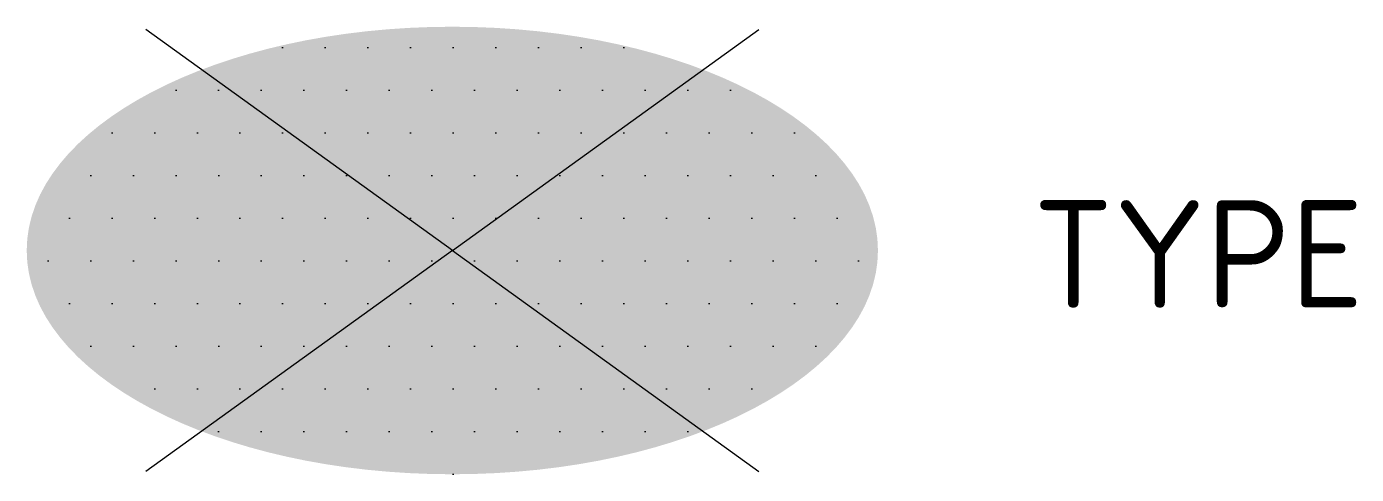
# Model space of a CAD drawing. Extents: x -1.98 to 4.21, y -1.04 to 1.04.
import ezdxf
from ezdxf.enums import TextEntityAlignment as Align

# ---------------------------------------------------------------- set-up
doc = ezdxf.new("R2010")
doc.units = 0
doc.header["$LTSCALE"] = 0.2
doc.styles.add('NLCS-ISO', font='NLCS-ISO.ttf')

msp = doc.modelspace()

# ---------------------------------------------------------------- hatches: boundary and pattern name
at = {"ltscale": 0.1}
h = msp.add_hatch(color=253, dxfattribs=at)
edge = h.paths.add_edge_path()
edge.add_ellipse((0, 0), major_axis=(1.9804, 0), ratio=0.525412, start_angle=0, end_angle=360, ccw=False)
h = msp.add_hatch(dxfattribs=at)
h.set_pattern_fill('GR-GRAS-SPORTVELD', color=256, scale=0.25, style=0, pattern_type=2)
h.set_pattern_definition([(0, (-1.98036, -1.0405), (0.099219, 0.1984375), [0, -0.1984375])])
edge = h.paths.add_edge_path()
edge.add_ellipse((0, 0), major_axis=(1.9804, 0), ratio=0.525412, start_angle=0, end_angle=360, ccw=False)

# ---------------------------------------------------------------- linework, layer by layer
for q in [(-1.4267, 1.0272), (1.4267, 1.0272), (-1.4267, -1.0272), (1.4267, -1.0272)]:
    msp.add_line((0, 0), q, dxfattribs=at)

# ---------------------------------------------------------------- texts
at = {"ltscale": 0.1, "style": 'NLCS-ISO'}
msp.add_attdef('TYPE', text='', height=0.5, dxfattribs=at).set_placement((3.4709, -0.0161), align=Align.MIDDLE_CENTER)

doc.saveas('drawing.dxf')
